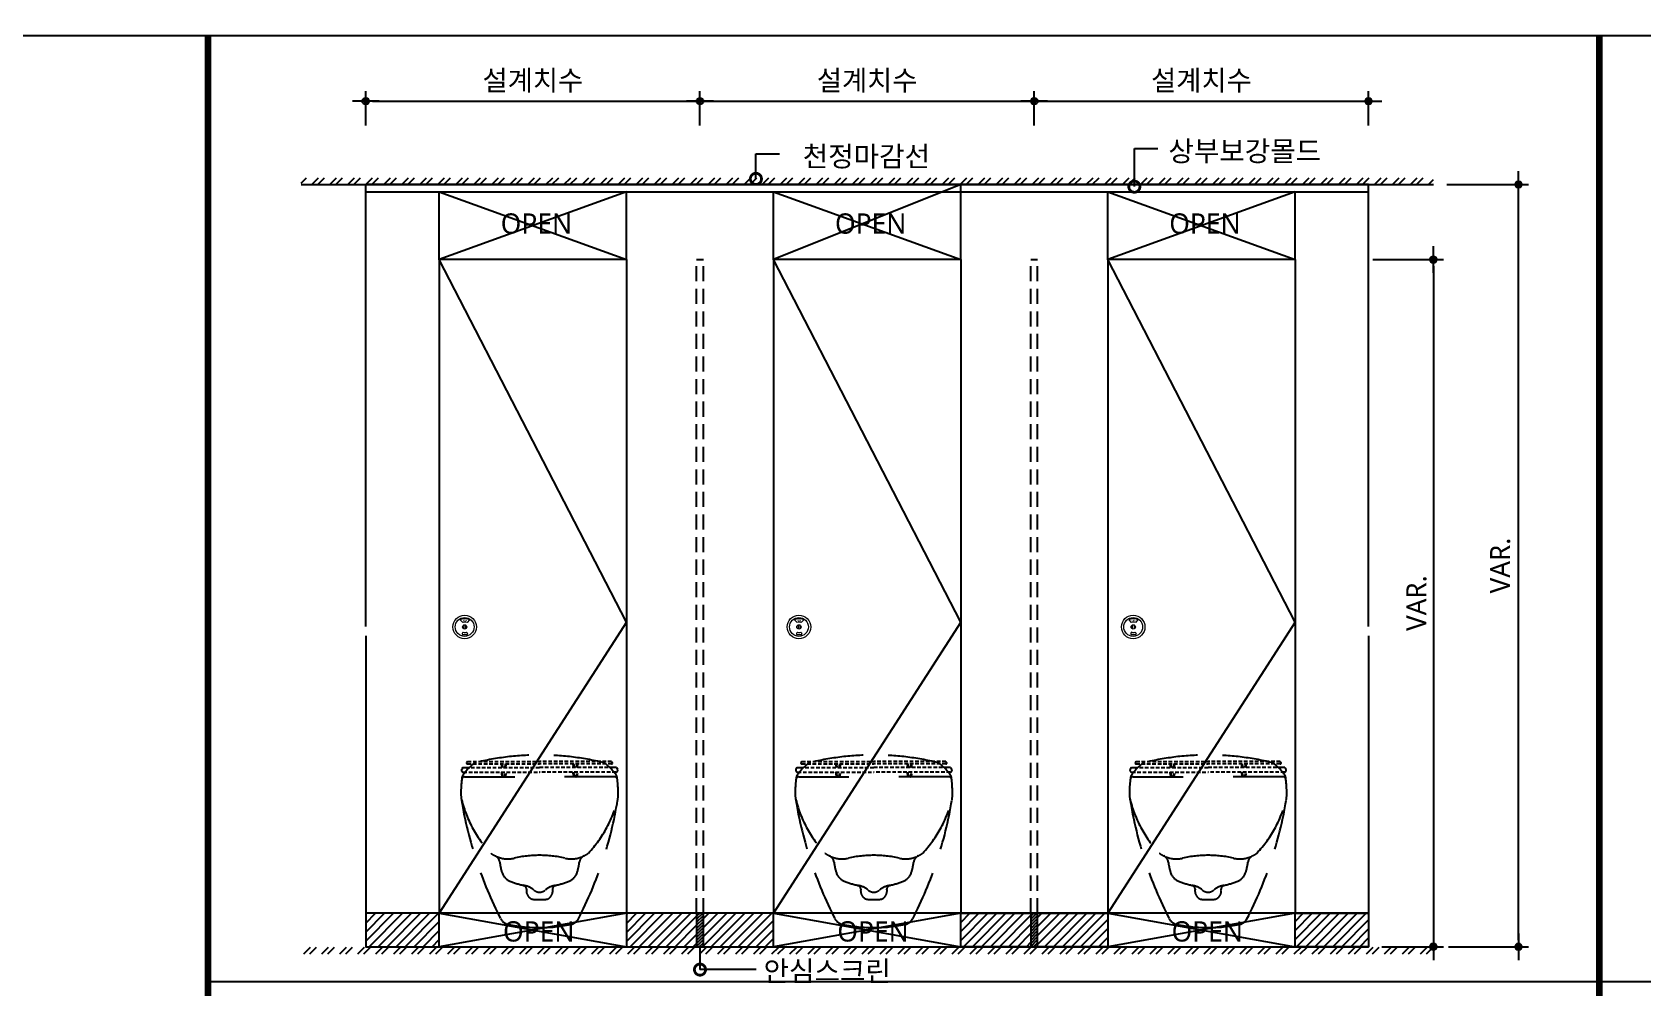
# Model space of a CAD drawing. Extents: x -256 to 8104, y -176 to 5714.
# Drawn here: x 2221 to 4629, y 4116 to 5543 of the extents above; entities that cross this region are included whole.
import ezdxf
from ezdxf.enums import TextEntityAlignment as Align

# ---------------------------------------------------------------- set-up
doc = ezdxf.new("R2010")
doc.units = 0
doc.header["$LTSCALE"] = 30
doc.linetypes.add('HIDDEN', pattern=[0.375, 0.25, -0.125])
doc.layers.get('0').update_dxf_attribs({"linetype": 'CONTINUOUS'})
doc.layers.get('DEFPOINTS').update_dxf_attribs({"linetype": 'CONTINUOUS'})
for name, color, linetype in [('DIM', 7, 'CONTINUOUS'), ('HAT', 8, 'CONTINUOUS'), ('HID', 9, 'HIDDEN'), ('문자', 3, 'CONTINUOUS'), ('부자재', 4, 'CONTINUOUS'), ('잠금쇠(회전형)', 4, 'CONTINUOUS'), ('치수', 1, 'CONTINUOUS'), ('판넬', 2, 'CONTINUOUS'), ('해치', 8, 'CONTINUOUS')]:
    doc.layers.add(name, color=color, linetype=linetype)
doc.styles.add('HDW', font='gulim.ttc')
doc.styles.add('돋움', font='malgun.ttf')
doc.dimstyles.new('10', dxfattribs={"dimscale": 10, "dimtxt": 3, "dimasz": 1, "dimexe": 1.5, "dimexo": 2, "dimgap": 1, "dimtad": 1, "dimdec": 0, "dimlunit": 6, "dimtxsty": '돋움', "dimblk": 'DIMDOT', "dimcen": -1, "dimdle": 1.5, "dimclrt": 3, "dimazin": 3, "dimtfac": 1, "dimtdec": 0, "dimtix": 1, "dimtmove": 2, "dimatfit": 3, "dimldrblk": 'DIMDOT', "dimarcsym": 0})

# ---------------------------------------------------------------- blocks, each defined once
blk = doc.blocks.new('DIMDOT')
at = {"linetype": 'Continuous'}
blk.add_line((-2, 0), (2, 0), dxfattribs=at)
for radius in [0.5, 0.25]:
    blk.add_circle((0, 0), radius, dxfattribs=at)
blk = doc.blocks.new('*D260')
at = {"layer": 'DEFPOINTS', "color": 0}
for p in [(111617.5, 263.4), (111117.5, 207.1), (111617.5, 207.1)]:
    blk.add_point(p, dxfattribs=at)
at = {"layer": 'DIM', "color": 0, "lineweight": -2, "ltscale": 10}
for p, q in [((111117.5, 227.1), (111117.5, 278.4)), ((111617.5, 227.1), (111617.5, 278.4)), ((111127.5, 263.4), (111607.5, 263.4))]:
    blk.add_line(p, q, dxfattribs=at)
at = {"layer": 'DIM', "color": 0, "lineweight": -2, "xscale": 10, "yscale": 10, "zscale": 10, "rotation": 180}
blk.add_blockref('DIMDOT', (111117.5, 263.4), dxfattribs=at)
at = {"layer": 'DIM', "color": 0, "lineweight": -2, "xscale": 10, "yscale": 10, "zscale": 10}
blk.add_blockref('DIMDOT', (111617.5, 263.4), dxfattribs=at)
at = {"layer": 'DIM', "color": 3, "insert": (111367.5, 293), "char_height": 30, "attachment_point": 5, "style": '돋움'}
blk.add_mtext('설계치수', dxfattribs=at)
blk = doc.blocks.new('*D261')
at = {"layer": 'DEFPOINTS', "color": 0}
for p in [(112117.5, 263.4), (111617.5, 207.1), (112117.5, 207.1)]:
    blk.add_point(p, dxfattribs=at)
at = {"layer": 'DIM', "color": 0, "lineweight": -2, "ltscale": 10}
for p, q in [((111617.5, 227.1), (111617.5, 278.4)), ((112117.5, 227.1), (112117.5, 278.4)), ((111627.5, 263.4), (112107.5, 263.4))]:
    blk.add_line(p, q, dxfattribs=at)
at = {"layer": 'DIM', "color": 0, "lineweight": -2, "xscale": 10, "yscale": 10, "zscale": 10, "rotation": 180}
blk.add_blockref('DIMDOT', (111617.5, 263.4), dxfattribs=at)
at = {"layer": 'DIM', "color": 0, "lineweight": -2, "xscale": 10, "yscale": 10, "zscale": 10}
blk.add_blockref('DIMDOT', (112117.5, 263.4), dxfattribs=at)
at = {"layer": 'DIM', "color": 3, "insert": (111867.5, 293), "char_height": 30, "attachment_point": 5, "style": '돋움'}
blk.add_mtext('설계치수', dxfattribs=at)
blk = doc.blocks.new('*D262')
at = {"layer": 'DEFPOINTS', "color": 0}
for p in [(112617.5, 263.4), (112117.5, 207.1), (112617.5, 207.1)]:
    blk.add_point(p, dxfattribs=at)
at = {"layer": 'DIM', "color": 0, "lineweight": -2, "ltscale": 10}
for p, q in [((112117.5, 227.1), (112117.5, 278.4)), ((112617.5, 227.1), (112617.5, 278.4)), ((112127.5, 263.4), (112607.5, 263.4))]:
    blk.add_line(p, q, dxfattribs=at)
at = {"layer": 'DIM', "color": 0, "lineweight": -2, "xscale": 10, "yscale": 10, "zscale": 10, "rotation": 180}
blk.add_blockref('DIMDOT', (112117.5, 263.4), dxfattribs=at)
at = {"layer": 'DIM', "color": 0, "lineweight": -2, "xscale": 10, "yscale": 10, "zscale": 10}
blk.add_blockref('DIMDOT', (112617.5, 263.4), dxfattribs=at)
at = {"layer": 'DIM', "color": 3, "insert": (112367.5, 293), "char_height": 30, "attachment_point": 5, "style": '돋움'}
blk.add_mtext('설계치수', dxfattribs=at)
blk = doc.blocks.new('*D263')
at = {"layer": 'DEFPOINTS', "color": 0}
for p in [(112604.1, 26.6), (112617.5, -1000.8), (112714.4, -1000.8)]:
    blk.add_point(p, dxfattribs=at)
at = {"layer": 'DIM', "color": 0, "lineweight": -2, "ltscale": 10}
for p, q in [((112624.1, 26.6), (112729.4, 26.6)), ((112714.4, 16.6), (112714.4, -990.8)), ((112637.5, -1000.8), (112729.4, -1000.8))]:
    blk.add_line(p, q, dxfattribs=at)
at = {"layer": 'DIM', "color": 0, "lineweight": -2, "xscale": 10, "yscale": 10, "zscale": 10}
for p, rotation in [((112714.4, 26.6), 90), ((112714.4, -1000.8), 270)]:
    blk.add_blockref('DIMDOT', p, dxfattribs=dict(at, rotation=rotation))
at = {"layer": 'DIM', "color": 3, "insert": (112689.2, -487.1), "char_height": 30, "attachment_point": 5, "rotation": 90, "style": '돋움'}
blk.add_mtext('VAR.', dxfattribs=at)
blk = doc.blocks.new('A$C460A2A32')
at = {"color": 0}
for p, q in [((2.8, 20), (0.5, 16)), ((2.8, 20), (8.6, 20)), ((3.9, 10), (162.3, 10)), ((8.6, 20), (162.3, 20)), ((12.8, 32), (11.2, 30.4)), ((12.6, 27), (162.3, 27)), ((12.8, 32), (162.3, 32)), ((311.8, 32), (162.3, 32)), ((312, 27), (162.3, 27)), ((316, 20), (162.3, 20)), ((320.7, 10), (162.3, 10)), ((311.8, 32), (313.4, 30.4)), ((321.8, 20), (316, 20)), ((321.8, 20), (324.1, 16))]:
    blk.add_line(p, q, dxfattribs=at)
for centre, radius, start, end in [((3.9, 14), 4, 150.0107, 270), ((12.6, 29), 2, 135, 270), ((108.9, 28.2), 26, 182.6717, 198.4118), ((108.9, 10), 26, 180, 202.6199), ((107.4, 28.2), 23, 183.0205, 200.9186), ((107.4, 10), 23, 180, 205.7715), ((68.6, 10), 23, 334.2285, 0), ((68.6, 28.2), 23, 339.0814, 356.9795), ((67.1, 10), 26, 337.3801, 0), ((67.1, 28.2), 26, 341.5882, 357.3283), ((257.5, 28.2), 26, 182.6717, 198.4118), ((257.5, 10), 26, 180, 202.6199), ((256, 28.2), 23, 183.0205, 200.9186), ((256, 10), 23, 180, 205.7715), ((217.2, 10), 23, 334.2285, 0), ((217.2, 28.2), 23, 339.0814, 356.9795), ((215.7, 10), 26, 337.3801, 0), ((215.7, 28.2), 26, 341.5882, 357.3283), ((312, 29), 2, 270, 45), ((320.7, 14), 4, 270, 29.9893)]:
    blk.add_arc(centre, radius, start, end, dxfattribs=at)
blk = doc.blocks.new('_DOTSMALL')
at = {"color": 0, "linetype": 'ByBlock', "const_width": 0.5}
blk.add_lwpolyline([(-0.0625, 0, 1), (0.0625, 0, 1)], format="xyb", close=True, dxfattribs=at)
blk = doc.blocks.new('A$C63EC304E')
at = {"layer": '치수', "color": 1, "xscale": 2.5, "yscale": 2.5, "zscale": 2.5, "rotation": 234.3098741996962}
blk.add_blockref('_DOTSMALL', (0.31, 0.31), dxfattribs=at)
blk = doc.blocks.new('A$C2BC9653E')
at = {"layer": '치수', "xscale": 0.3333333333333333, "yscale": 0.3333333333333333, "zscale": 0.3333333333333333}
blk.add_blockref('A$C63EC304E', (0, 0), dxfattribs=at)
blk = doc.blocks.new('A$C7FC71301')
at = {"layer": '치수', "rotation": 180}
blk.add_blockref('A$C2BC9653E', (0.208, 0.208), dxfattribs=at)
blk = doc.blocks.new('A$C4A20372B')
at = {"layer": '치수'}
blk.add_blockref('A$C7FC71301', (0, 0), dxfattribs=at)
blk = doc.blocks.new('A$C566469F5')
at = {"layer": '치수'}
blk.add_blockref('A$C4A20372B', (0, 0), dxfattribs=at)
blk = doc.blocks.new('A$C7E317CD4')
at = {"layer": '해치', "xscale": 2, "yscale": 2, "zscale": 2}
blk.add_blockref('A$C566469F5', (0, 0), dxfattribs=at)
blk = doc.blocks.new('A$C601D7F27')
at = {"layer": '치수'}
blk.add_blockref('A$C7E317CD4', (0, 0), dxfattribs=at)
blk = doc.blocks.new('A$C38802C08')
at = {"layer": '치수'}
blk.add_blockref('A$C601D7F27', (0, 0), dxfattribs=at)
blk = doc.blocks.new('*D280')
at = {"layer": 'DEFPOINTS', "color": 0}
for p in [(112714.4, 139), (112841.8, 139), (112716.9, -1000.8)]:
    blk.add_point(p, dxfattribs=at)
at = {"layer": 'DIM', "color": 0, "lineweight": -2, "ltscale": 10}
for p, q in [((112734.4, 139), (112856.8, 139)), ((112841.8, -990.8), (112841.8, 129)), ((112736.9, -1000.8), (112856.8, -1000.8))]:
    blk.add_line(p, q, dxfattribs=at)
at = {"layer": 'DIM', "color": 0, "lineweight": -2, "xscale": 10, "yscale": 10, "zscale": 10}
for p, rotation in [((112841.8, 139), 90), ((112841.8, -1000.8), 270)]:
    blk.add_blockref('DIMDOT', p, dxfattribs=dict(at, rotation=rotation))
at = {"layer": 'DIM', "color": 3, "insert": (112814.5, -430.9), "char_height": 30, "attachment_point": 5, "rotation": 90, "style": '돋움'}
blk.add_mtext('VAR.', dxfattribs=at)
blk = doc.blocks.new('STS_10', base_point=(108397.3, -5176.8))
h = blk.add_hatch()
h.set_pattern_fill('ANSI31', color=3, scale=3, angle=180)
h.set_pattern_definition([(225, (108435.826, -5352.532), (6.735192, -6.735192), [])])
h.paths.add_polyline_path([(111227.5, -950.8), (111117.5, -950.8), (111117.5, -1000.8), (111227.5, -1000.8)])
h.paths.add_polyline_path([(111612.5, -950.8), (111507.5, -950.8), (111507.5, -1000.8), (111612.5, -1000.8)])
h.paths.add_polyline_path([(111727.5, -950.8), (111622.5, -950.8), (111622.5, -1000.8), (111727.5, -1000.8)])
h.paths.add_polyline_path([(112112.5, -950.8), (112007.5, -950.8), (112007.5, -1000.8), (112112.5, -1000.8)])
h.paths.add_polyline_path([(112227.5, -950.8), (112122.5, -950.8), (112122.5, -1000.8), (112227.5, -1000.8)])
h.paths.add_polyline_path([(112617.5, -950.8), (112507.5, -950.8), (112507.5, -1000.8), (112617.5, -1000.8)])
h = blk.add_hatch()
h.set_pattern_fill('ANSI31', color=2, style=0)
h.set_pattern_definition([(45, (108435.8263, -5352.532), (-2.245064, 2.245064), [])])
h.paths.add_polyline_path([(111622.5, -950.8), (111612.5, -950.8), (111612.5, -1000.8), (111622.5, -1000.8)])
h = blk.add_hatch()
h.set_pattern_fill('ANSI31', color=2, style=0)
h.set_pattern_definition([(45, (108935.8263, -5352.532), (-2.245064, 2.245064), [])])
h.paths.add_polyline_path([(112122.5, -950.8), (112112.5, -950.8), (112112.5, -1000.8), (112122.5, -1000.8)])
at = {"layer": 'HAT'}
h = blk.add_hatch(dxfattribs=at)
h.set_pattern_fill('ANSI32', color=256, scale=2, style=0)
h.set_pattern_definition([(45, (99781.457, -5494.008), (-13.470384, 13.470384), []), (45, (99790.437, -5494.008), (-13.470384, 13.470384), [])])
h.paths.add_polyline_path([(111020.8, 149), (112714.4, 149), (112714.4, 139), (111020.8, 139)])
h = blk.add_hatch(dxfattribs=at)
h.set_pattern_fill('ANSI32', color=256, scale=2, style=0)
h.set_pattern_definition([(45, (99781.457, -5312.028), (-13.470384, 13.470384), []), (45, (99790.437, -5312.028), (-13.470384, 13.470384), [])])
h.paths.add_polyline_path([(111020.8, -1011.3), (112714.4, -1011.3), (112714.4, -1001.3), (111020.8, -1001.3)])
at = {"color": 2}
for p, q in [((111020.8, 139), (112714.4, 139)), ((111117.5, 128), (112617.5, 128)), ((111507.5, -950.8), (111507.5, -1000.8)), ((111612.5, -950.8), (111612.5, -1000.8)), ((112112.5, -950.8), (112112.5, -1000.8)), ((112227.5, -950.8), (112227.5, -1000.8))]:
    blk.add_line(p, q, dxfattribs=at)
for p, q in [((111117.5, -522.1), (111117.5, 139)), ((112617.5, -522.1), (112617.5, 139)), ((111117.5, -535.9), (111117.5, -1000.8)), ((112617.5, -535.9), (112617.5, -1000.8)), ((111117.5, -1000.8), (112617.5, -1000.8))]:
    blk.add_line(p, q)
at = {"color": 8}
blk.add_line((110881.5, -1052.6), (114229.3, -1052.6), dxfattribs=at)
at = {"color": 2}
for points in [[(108396.6, 361.6), (115649, 361.6), (115649, -5176.7), (108396.6, -5176.7)], [(108396.6, 361.6), (115649, 361.6), (115649, -5176.7), (108396.6, -5176.7)], [(108396.6, 361.6), (116378.5, 361.6), (116378.5, -5176.7), (108396.6, -5176.7)], [(111227.5, -950.8), (111117.5, -950.8), (111117.5, -1000.8), (111227.5, -1000.8)], [(111727.5, -950.8), (111507.5, -950.8), (111507.5, -1000.8), (111727.5, -1000.8)], [(111622.5, -950.8), (111612.5, -950.8), (111612.5, -1000.8), (111622.5, -1000.8)], [(112007.5, -950.8), (112227.5, -950.8), (112227.5, -1000.8), (112007.5, -1000.8)], [(112122.5, -950.8), (112112.5, -950.8), (112112.5, -1000.8), (112122.5, -1000.8)], [(112507.5, -950.8), (112617.5, -950.8), (112617.5, -1000.8), (112507.5, -1000.8)]]:
    blk.add_lwpolyline(points, close=True, dxfattribs=at)
at = {"color": 8, "const_width": 10}
for points in [[(110881.5, -2407.5), (110881.5, 361.6)], [(112962.5, -2407.5), (112962.5, 361.6)]]:
    blk.add_lwpolyline(points, dxfattribs=at)
at = {"layer": 'HID', "ltscale": 3}
for p, q in [((111612.5, -950.8), (111612.5, 26.6)), ((111612.5, 26.6), (111622.5, 26.6)), ((111622.5, -950.8), (111622.5, 26.6)), ((112112.5, -950.8), (112112.5, 26.6)), ((112112.5, 26.6), (112122.5, 26.6)), ((112122.5, -950.8), (112122.5, 26.6))]:
    blk.add_line(p, q, dxfattribs=at)
at = {"layer": 'HID', "ltscale": 10}
for p, q in [((111265.3, -746.8), (111377.5, -746.8)), ((111489.8, -746.8), (111377.5, -746.8)), ((111765.3, -746.8), (111877.5, -746.8)), ((111989.8, -746.8), (111877.5, -746.8)), ((112265.3, -746.8), (112377.5, -746.8)), ((112489.8, -746.8), (112377.5, -746.8))]:
    blk.add_line(p, q, dxfattribs=at)
for centre, radius, start, end in [((111377.5, -1117.2), 403.1, 76.2923, 103.7077), ((111877.5, -1117.2), 403.1, 76.2923, 103.7077), ((112377.5, -1117.2), 403.1, 76.2923, 103.7077), ((111270.4, -748.9), 9, 143.1013, 172.4918), ((111335.2, -797.5), 90, 128.0065, 143.1013), ((111283.5, -731.3), 6, 103.9579, 128.0065), ((111471.6, -731.3), 6, 51.9935, 76.0421), ((111419.9, -797.5), 90, 36.8987, 51.9935), ((111484.7, -748.9), 9, 7.5082, 36.8987), ((111770.4, -748.9), 9, 143.1013, 172.4918), ((111835.2, -797.5), 90, 128.0065, 143.1013), ((111783.5, -731.3), 6, 103.9579, 128.0065), ((111971.6, -731.3), 6, 51.9935, 76.0421), ((111919.9, -797.5), 90, 36.8987, 51.9935), ((111984.7, -748.9), 9, 7.5082, 36.8987), ((112270.4, -748.9), 9, 143.1013, 172.4918), ((112335.2, -797.5), 90, 128.0065, 143.1013), ((112283.5, -731.3), 6, 103.9579, 128.0065), ((112471.6, -731.3), 6, 51.9935, 76.0421), ((112419.9, -797.5), 90, 36.8987, 51.9935), ((112484.7, -748.9), 9, 7.5082, 36.8987), ((111439.9, -771.2), 180, 172.4918, 181.055), ((111265.3, -751), 4.2, 90, 173.3826), ((111489.8, -751), 4.2, 6.6174, 90), ((111315.1, -771.2), 180, 358.945, 7.5082), ((111939.9, -771.2), 180, 172.4918, 181.055), ((111765.3, -751), 4.2, 90, 173.3826), ((111989.8, -751), 4.2, 6.6174, 90), ((111815.1, -771.2), 180, 358.945, 7.5082), ((112439.9, -771.2), 180, 172.4918, 181.055), ((112265.3, -751), 4.2, 90, 173.3826), ((112489.8, -751), 4.2, 6.6174, 90), ((112315.1, -771.2), 180, 358.945, 7.5082), ((111302, -773.8), 42, 181.055, 190.5892), ((111432.8, -738.8), 177, 192.809, 223.5419), ((111855, -683.6), 602.3, 189.3568, 207.2383), ((110900.1, -683.6), 602.3, 332.7617, 350.6432), ((111322.3, -738.8), 177, 316.4581, 347.191), ((111453.1, -773.8), 42, 349.4108, 358.945), ((111802, -773.8), 42, 181.055, 190.5892), ((111932.8, -738.8), 177, 192.809, 223.5419), ((112355, -683.6), 602.3, 189.3568, 207.2383), ((111400.1, -683.6), 602.3, 332.7617, 350.6432), ((111822.3, -738.8), 177, 316.4581, 347.191), ((111953.1, -773.8), 42, 349.4108, 358.945), ((112302, -773.8), 42, 181.055, 190.5892), ((112432.8, -738.8), 177, 192.809, 223.5419), ((112855, -683.6), 602.3, 189.3568, 207.2383), ((111900.1, -683.6), 602.3, 332.7617, 350.6432), ((112322.3, -738.8), 177, 316.4581, 347.191), ((112453.1, -773.8), 42, 349.4108, 358.945), ((111330.1, -827.5), 42, 232.3598, 243.5689), ((111306.1, -875.8), 12, 6.9609, 63.5689), ((111330.1, -827.5), 42, 248.0565, 282.8609), ((111377.5, -1035.1), 171, 90, 102.8609), ((111377.5, -1035.1), 171, 77.1391, 90), ((111425, -827.5), 42, 257.1391, 291.9435), ((111449, -875.8), 12, 116.4311, 173.0391), ((111425, -827.5), 42, 296.4311, 307.6402), ((111830.1, -827.5), 42, 232.3598, 243.5689), ((111806.1, -875.8), 12, 6.9609, 63.5689), ((111830.1, -827.5), 42, 248.0565, 282.8609), ((111877.5, -1035.1), 171, 90, 102.8609), ((111877.5, -1035.1), 171, 77.1391, 90), ((111925, -827.5), 42, 257.1391, 291.9435), ((111949, -875.8), 12, 116.4311, 173.0391), ((111925, -827.5), 42, 296.4311, 307.6402), ((112330.1, -827.5), 42, 232.3598, 243.5689), ((112306.1, -875.8), 12, 6.9609, 63.5689), ((112330.1, -827.5), 42, 248.0565, 282.8609), ((112377.5, -1035.1), 171, 90, 102.8609), ((112377.5, -1035.1), 171, 77.1391, 90), ((112425, -827.5), 42, 257.1391, 291.9435), ((112449, -875.8), 12, 116.4311, 173.0391), ((112425, -827.5), 42, 296.4311, 307.6402), ((111408.4, -863.3), 91.1, 186.9609, 196.5836), ((111341.2, -883.3), 21, 196.5836, 247.6201), ((111413.8, -883.3), 21, 292.3799, 343.4164), ((111346.7, -863.3), 91.1, 343.4164, 353.0391), ((111908.4, -863.3), 91.1, 186.9609, 196.5836), ((111841.2, -883.3), 21, 196.5836, 247.6201), ((111913.8, -883.3), 21, 292.3799, 343.4164), ((111846.7, -863.3), 91.1, 343.4164, 353.0391), ((112408.4, -863.3), 91.1, 186.9609, 196.5836), ((112341.2, -883.3), 21, 196.5836, 247.6201), ((112413.8, -883.3), 21, 292.3799, 343.4164), ((112346.7, -863.3), 91.1, 343.4164, 353.0391), ((111377.5, -795.2), 116.3, 247.6201, 258.9228), ((111352, -914.8), 6, 0, 77.9673), ((111349.4, -938.8), 30, 49.4621, 78.9228), ((111371.4, -917.2), 13.6, 169.8446, 248.5821), ((111405.7, -938.8), 30, 101.0772, 130.5379), ((111383.7, -917.2), 13.6, 291.4179, 10.1554), ((111403, -914.8), 6, 102.0327, 180), ((111377.5, -795.2), 116.3, 281.0772, 292.3799), ((111877.5, -795.2), 116.3, 247.6201, 258.9228), ((111852, -914.8), 6, 0, 77.9673), ((111849.4, -938.8), 30, 49.4621, 78.9228), ((111871.4, -917.2), 13.6, 169.8446, 248.5821), ((111905.7, -938.8), 30, 101.0772, 130.5379), ((111883.7, -917.2), 13.6, 291.4179, 10.1554), ((111903, -914.8), 6, 102.0327, 180), ((111877.5, -795.2), 116.3, 281.0772, 292.3799), ((112377.5, -795.2), 116.3, 247.6201, 258.9228), ((112352, -914.8), 6, 0, 77.9673), ((112349.4, -938.8), 30, 49.4621, 78.9228), ((112371.4, -917.2), 13.6, 169.8446, 248.5821), ((112405.7, -938.8), 30, 101.0772, 130.5379), ((112383.7, -917.2), 13.6, 291.4179, 10.1554), ((112403, -914.8), 6, 102.0327, 180), ((112377.5, -795.2), 116.3, 281.0772, 292.3799), ((111377.5, -759.2), 171, 266.2838, 270), ((111377.5, -905.9), 13.3, 229.4621, 270), ((111377.5, -905.9), 13.3, 270, 310.5379), ((111377.5, -759.2), 171, 270, 273.7162), ((111877.5, -759.2), 171, 266.2838, 270), ((111877.5, -905.9), 13.3, 229.4621, 270), ((111877.5, -905.9), 13.3, 270, 310.5379), ((111877.5, -759.2), 171, 270, 273.7162), ((112377.5, -759.2), 171, 266.2838, 270), ((112377.5, -905.9), 13.3, 229.4621, 270), ((112377.5, -905.9), 13.3, 270, 310.5379), ((112377.5, -759.2), 171, 270, 273.7162), ((111334.9, -950.1), 18, 210.6249, 258.7833), ((111420.1, -950.1), 18, 281.2167, 329.3751), ((111834.9, -950.1), 18, 210.6249, 258.7833), ((111920.1, -950.1), 18, 281.2167, 329.3751), ((112334.9, -950.1), 18, 210.6249, 258.7833), ((112420.1, -950.1), 18, 281.2167, 329.3751), ((111377.5, -735.2), 237, 258.7833, 270), ((111377.5, -735.2), 237, 270, 281.2167), ((111877.5, -735.2), 237, 258.7833, 270), ((111877.5, -735.2), 237, 270, 281.2167), ((112377.5, -735.2), 237, 258.7833, 270), ((112377.5, -735.2), 237, 270, 281.2167)]:
    blk.add_arc(centre, radius, start, end, dxfattribs=at)
at = {"layer": '부자재', "color": 3}
blk.add_line((112617.5, 139), (111117.5, 139), dxfattribs=at)
blk.add_line((112617.5, 139), (111117.5, 139), dxfattribs=at)
at = {"layer": '잠금쇠(회전형)', "linetype": 'Continuous', "lineweight": 15}
for p, q in [((111259, -512.1), (111262.6, -516.1)), ((111264.1, -519.8), (111264.1, -525.6)), ((111266.8, -519.8), (111266.8, -525.6)), ((111272.6, -512.1), (111269, -516.1)), ((111759, -512.1), (111762.6, -516.1)), ((111764.1, -519.8), (111764.1, -525.6)), ((111766.8, -519.8), (111766.8, -525.6)), ((111772.6, -512.1), (111769, -516.1)), ((112259, -512.1), (112262.6, -516.1)), ((112264.1, -519.8), (112264.1, -525.6)), ((112266.8, -519.8), (112266.8, -525.6)), ((112272.6, -512.1), (112269, -516.1)), ((111262.2, -531.3), (111261.8, -532.4)), ((111269.4, -531.3), (111269.8, -532.4)), ((111762.2, -531.3), (111761.8, -532.4)), ((111769.4, -531.3), (111769.8, -532.4)), ((112262.2, -531.3), (112261.8, -532.4)), ((112269.4, -531.3), (112269.8, -532.4))]:
    blk.add_line(p, q, dxfattribs=at)
for centre, radius in [((111265.5, -522.7), 17.6), ((111765.5, -522.7), 17.6), ((112265.5, -522.7), 17.6), ((111265.5, -522.7), 14.1), ((111265.5, -522.7), 3.21), ((111765.5, -522.7), 14.1), ((111765.5, -522.7), 3.21), ((112265.5, -522.7), 14.1), ((112265.5, -522.7), 3.21)]:
    blk.add_circle(centre, radius, dxfattribs=at)
for centre, radius, start, end in [((111265.8, -524.4), 14.1, 61.0478, 118.9522), ((111265.8, -522.1), 6.81, 61.8696, 118.1304), ((111765.8, -524.4), 14.1, 61.0478, 118.9522), ((111765.8, -522.1), 6.81, 61.8696, 118.1304), ((112265.8, -524.4), 14.1, 61.0478, 118.9522), ((112265.8, -522.1), 6.81, 61.8696, 118.1304), ((111262.7, -532.8), 0.98, 160.8571, 255.4685), ((111263.1, -531.6), 0.98, 72.2332, 160.8571), ((111265.8, -521), 13.2, 255.4685, 284.5315), ((111265.8, -523.3), 7.75, 252.2332, 287.7668), ((111268.5, -531.6), 0.98, 19.1429, 107.7668), ((111268.9, -532.8), 0.98, 284.5315, 19.1429), ((111762.7, -532.8), 0.98, 160.8571, 255.4685), ((111763.1, -531.6), 0.98, 72.2332, 160.8571), ((111765.8, -521), 13.2, 255.4685, 284.5315), ((111765.8, -523.3), 7.75, 252.2332, 287.7668), ((111768.5, -531.6), 0.98, 19.1429, 107.7668), ((111768.9, -532.8), 0.98, 284.5315, 19.1429), ((112262.7, -532.8), 0.98, 160.8571, 255.4685), ((112263.1, -531.6), 0.98, 72.2332, 160.8571), ((112265.8, -521), 13.2, 255.4685, 284.5315), ((112265.8, -523.3), 7.75, 252.2332, 287.7668), ((112268.5, -531.6), 0.98, 19.1429, 107.7668), ((112268.9, -532.8), 0.98, 284.5315, 19.1429)]:
    blk.add_arc(centre, radius, start, end, dxfattribs=at)
at = {"layer": '치수'}
for p, q in [((111701.2, 147.6), (111701.2, 184.7)), ((111701.2, 184.7), (111736.3, 184.7)), ((112267.2, 135.9), (112267.2, 192.5)), ((112267.2, 192.5), (112302.3, 192.5)), ((111227.5, 128), (111507.5, 26.6)), ((111507.5, 128), (111227.5, 26.6)), ((112007.5, 139), (111727.5, 26.6)), ((111727.5, 128), (112007.5, 26.6)), ((112227.5, 128), (112507.5, 26.6)), ((112507.5, 128), (112227.5, 26.6)), ((111507.5, -515.4), (111227.5, 26.6)), ((112007.5, -515.4), (111727.5, 26.6)), ((112507.5, -515.4), (112227.5, 26.6)), ((111507.5, -515.4), (111227.5, -950.8)), ((112007.5, -515.4), (111727.5, -950.8)), ((112507.5, -515.4), (112227.5, -950.8)), ((111227.5, -950.8), (111507.5, -1000.8)), ((111507.5, -950.8), (111227.5, -1000.8)), ((111727.5, -950.8), (112007.5, -1000.8)), ((112007.5, -950.8), (111727.5, -1000.8)), ((112227.5, -950.8), (112507.5, -1000.8)), ((112507.5, -950.8), (112227.5, -1000.8)), ((111617.5, -1000.8), (111617.5, -1035.1)), ((111701.7, -1035.1), (111617.5, -1035.1))]:
    blk.add_line(p, q, dxfattribs=at)
at = {"layer": '판넬', "color": 3}
for p, q in [((111227.5, 26.6), (111227.5, 128)), ((111507.5, 26.6), (111507.5, 128)), ((111727.5, 26.6), (111727.5, 128)), ((112007.5, 26.6), (112007.5, 139)), ((112227.5, 26.6), (112227.5, 128)), ((112507.5, 26.6), (112507.5, 128)), ((111227.5, -950.8), (111117.5, -950.8)), ((111727.5, -950.8), (111507.5, -950.8)), ((111727.5, -950.8), (111627.5, -950.8)), ((112227.5, -950.8), (112007.5, -950.8)), ((112617.5, -950.8), (112507.5, -950.8))]:
    blk.add_line(p, q, dxfattribs=at)
at = {"layer": '판넬'}
for p, q in [((111227.5, 26.6), (111227.5, -950.8)), ((111507.5, 26.6), (111227.5, 26.6)), ((111507.5, 26.6), (111507.5, -907.7)), ((111727.5, 26.6), (111727.5, -950.8)), ((112007.5, 26.6), (111727.5, 26.6)), ((112007.5, 26.6), (112007.5, -907.7)), ((112007.5, 26.6), (112007.5, 14.2)), ((112227.5, 26.6), (112227.5, -950.8)), ((112507.5, 26.6), (112227.5, 26.6)), ((112507.5, 26.6), (112507.5, -907.7)), ((112007.5, -85.8), (112007.5, -98.2)), ((112507.5, -85.8), (112507.5, -98.2)), ((111507.5, -907.7), (111507.5, -950.8)), ((112007.5, -907.7), (112007.5, -950.8)), ((112507.5, -907.7), (112507.5, -950.8)), ((111507.5, -950.8), (111227.5, -950.8)), ((112007.5, -950.8), (111727.5, -950.8)), ((112507.5, -950.8), (112227.5, -950.8))]:
    blk.add_line(p, q, dxfattribs=at)
at = {"layer": '판넬', "color": 4}
blk.add_line((112227.5, -950.8), (112127.5, -950.8), dxfattribs=at)
at = {"layer": 'HID', "ltscale": 10, "xscale": 0.7200000000011642, "yscale": 0.7200000000011642, "zscale": 0.7200000000011642}
for p in [(111260.7, -747), (111760.7, -747), (112260.7, -747)]:
    blk.add_blockref('A$C460A2A32', p, dxfattribs=at)
at = {"layer": '해치', "xscale": -20, "yscale": 20, "zscale": 20, "rotation": 180}
for p in [(111697, 151.5), (112263, 139.8)]:
    blk.add_blockref('A$C38802C08', p, dxfattribs=at)
at = {"layer": '해치', "xscale": -20, "yscale": 20, "zscale": 20}
blk.add_blockref('A$C38802C08', (111621.7, -1039.2), dxfattribs=at)
at = {"layer": '문자', "style": '돋움'}
for s, p in [('천정마감선', (111866.4, 181.3)), ('상부보강몰드', (112432.3, 189.1)), ('OPEN', (111372.8, 80.5)), ('OPEN', (111872.8, 80.5)), ('OPEN', (112372.8, 80.5)), ('OPEN', (111376.3, -977.9)), ('OPEN', (111876.3, -977.9)), ('OPEN', (112376.3, -977.9)), ('안심스크린', (111807.8, -1036.8))]:
    blk.add_text(s, height=30.34, dxfattribs=at).set_placement(p, align=Align.MIDDLE)
at = {"layer": '잠금쇠(회전형)', "linetype": 'Continuous', "lineweight": 15, "style": 'HDW', "width": 0.659278}
for p, p2 in [((111262.7, -514.2), (111268.9, -514.2)), ((111762.7, -514.2), (111768.9, -514.2)), ((112262.7, -514.2), (112268.9, -514.2))]:
    blk.add_text('사용중', height=2.3, dxfattribs=at).set_placement(p, p2, align=Align.FIT)
at = {"layer": 'DIM', "ltscale": 10}
for base, p1, p2, picture, middle in [((111617.5, 263.4), (111117.5, 207.1), (111617.5, 207.1), '*D260', (111367.5, 293)), ((112117.5, 263.4), (111617.5, 207.1), (112117.5, 207.1), '*D261', (111867.5, 293)), ((112617.5, 263.4), (112117.5, 207.1), (112617.5, 207.1), '*D262', (112367.5, 293))]:
    dim = blk.add_linear_dim(base=base, p1=p1, p2=p2, text='설계치수', dimstyle='10', override={"dimtxsty": '돋움'}, dxfattribs=at)
    dim.commit()
    dim.dimension.update_dxf_attribs({"geometry": picture, "text_midpoint": middle})
dim = blk.add_linear_dim(base=(112841.8, 139), p1=(112716.9, -1000.8), p2=(112714.4, 139), angle=90, text='VAR.', dimstyle='10', dxfattribs=at)
dim.commit()
dim.dimension.update_dxf_attribs({"geometry": '*D280', "text_midpoint": (112814.5, -430.9), "dimtype": 160})
dim = blk.add_linear_dim(base=(112714.4, -1000.8), p1=(112604.1, 26.6), p2=(112617.5, -1000.8), angle=90, text='VAR.', dimstyle='10', override={"dimtxt": 3, "dimtxsty": '돋움'}, dxfattribs=at)
dim.commit()
dim.dimension.update_dxf_attribs({"geometry": '*D263', "text_midpoint": (112689.2, -487.1)})

msp = doc.modelspace()

# ---------------------------------------------------------------- block references
msp.add_blockref('STS_10', (0, 0))

doc.saveas('drawing.dxf')
